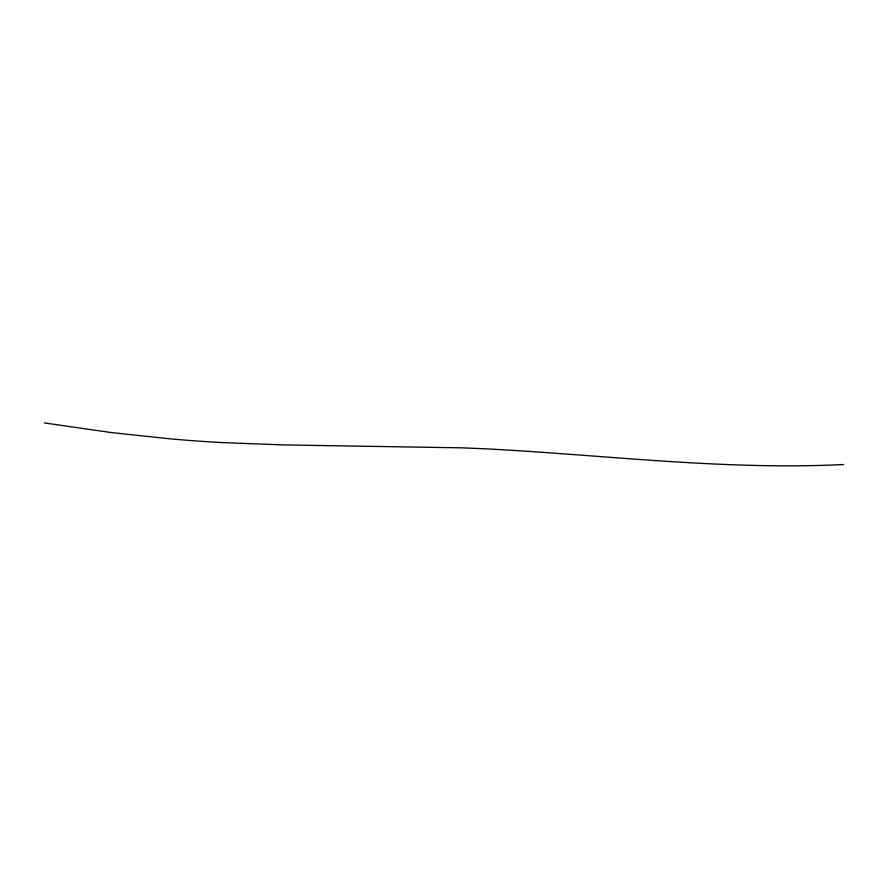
<?xml version="1.0" encoding="UTF-8"?>
<svg xmlns="http://www.w3.org/2000/svg" width="888" height="888" viewBox="0 0 888 888"><rect width="100%" height="100%" fill="white"/><g stroke="black" fill="none" stroke-linecap="round" stroke-linejoin="round"><path stroke-width="1.33" d="M843.6 464.513C724.652 470.363 606.493 455.167 487.967 448.951A554.378 144.422 3.3 0 0 460.85 447.83L283.039 444.899L222.71 442.613A416.994 108.625 3.3 0 1 170.341 438.872L111.133 432.545L44.4 422.932"/></g></svg>
